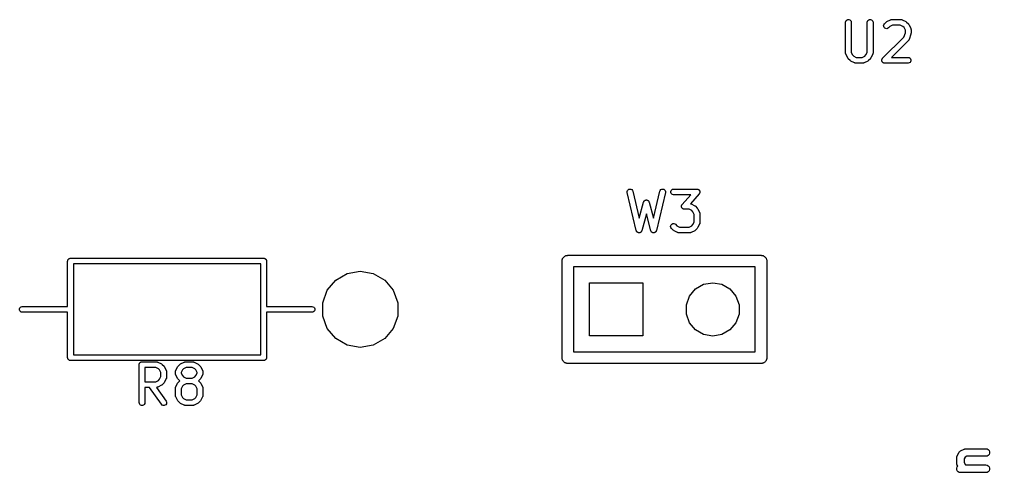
# Model space of a CAD drawing. Extents: x 149.8 to 198.9, y -148.5 to -50.
# Drawn here: x 173.04 to 198.55, y -99.29 to -87.38 of the extents above; entities that cross this region are included whole.
import ezdxf

# ---------------------------------------------------------------- set-up
doc = ezdxf.new("R2010")
doc.units = 0
doc.header["$MEASUREMENT"] = 0
doc.layers.add('BLACK', color=7, linetype='CONTINUOUS')

msp = doc.modelspace()

# ---------------------------------------------------------------- linework, layer by layer
at = {"layer": 'Black'}
for p, q in [((194.763, -87.4524), (194.768, -87.4267)), ((194.763, -88.2619), (194.763, -87.4524)), ((194.768, -87.4267), (194.781, -87.4042)), ((194.781, -87.4042), (194.801, -87.3874)), ((194.801, -87.3874), (194.825, -87.3785)), ((194.825, -87.3785), (194.851, -87.3785)), ((194.851, -87.3785), (194.876, -87.3874)), ((194.876, -87.3874), (194.896, -87.4042)), ((194.896, -87.4042), (194.909, -87.4267)), ((194.909, -87.4267), (194.913, -87.4524)), ((194.913, -87.4524), (194.913, -88.2442)), ((195.335, -87.4524), (195.339, -87.4267)), ((195.335, -88.2442), (195.335, -87.4524)), ((195.339, -87.4267), (195.352, -87.4042)), ((195.352, -87.4042), (195.372, -87.3874)), ((195.372, -87.3874), (195.396, -87.3785)), ((195.396, -87.3785), (195.423, -87.3785)), ((195.423, -87.3785), (195.447, -87.3874)), ((195.447, -87.3874), (195.467, -87.4042)), ((195.467, -87.4042), (195.48, -87.4267)), ((195.48, -87.4267), (195.485, -87.4524)), ((195.485, -87.4524), (195.485, -88.2619)), ((195.763, -87.5411), (195.77, -87.5159)), ((195.77, -87.5159), (195.785, -87.4946)), ((195.785, -87.4946), (195.833, -87.447)), ((195.833, -87.447), (195.843, -87.4401)), ((195.843, -87.4401), (195.852, -87.4329)), ((195.852, -87.4329), (195.947, -87.3853)), ((195.947, -87.3853), (195.952, -87.3841)), ((195.952, -87.3841), (195.955, -87.3819)), ((195.955, -87.3819), (195.964, -87.3804)), ((195.964, -87.3804), (195.972, -87.3779)), ((195.972, -87.3779), (195.977, -87.3781)), ((195.977, -87.3781), (195.981, -87.3774)), ((195.981, -87.3774), (196.219, -87.3774)), ((196.219, -87.3774), (196.223, -87.3781)), ((196.223, -87.3781), (196.228, -87.3779)), ((196.228, -87.3779), (196.236, -87.3804)), ((196.236, -87.3804), (196.245, -87.3819)), ((196.245, -87.3819), (196.248, -87.3841)), ((196.248, -87.3841), (196.253, -87.3853)), ((196.253, -87.3853), (196.348, -87.4329)), ((196.348, -87.4329), (196.357, -87.4401)), ((196.357, -87.4401), (196.367, -87.447)), ((196.367, -87.447), (196.415, -87.4946)), ((196.415, -87.4946), (196.422, -87.5044)), ((196.422, -87.5044), (196.429, -87.5141)), ((196.429, -87.5141), (196.477, -87.6093)), ((195.766, -87.567), (195.763, -87.5411)), ((195.777, -87.5906), (195.766, -87.567)), ((195.795, -87.6091), (195.777, -87.5906)), ((195.819, -87.6201), (195.795, -87.6091)), ((195.845, -87.6223), (195.819, -87.6201)), ((195.87, -87.6156), (195.845, -87.6223)), ((195.891, -87.6007), (195.87, -87.6156)), ((195.93, -87.5616), (195.891, -87.6007)), ((195.999, -87.5274), (195.93, -87.5616)), ((196.201, -87.5274), (195.999, -87.5274)), ((196.27, -87.5616), (196.201, -87.5274)), ((196.3, -87.592), (196.27, -87.5616)), ((196.296, -87.8404), (196.335, -87.7259)), ((196.335, -87.6606), (196.3, -87.592)), ((196.335, -87.7259), (196.335, -87.6606)), ((196.481, -87.7618), (196.433, -87.9047)), ((196.477, -87.6093), (196.478, -87.6135)), ((196.478, -87.6135), (196.48, -87.6172)), ((196.48, -87.6172), (196.482, -87.6259)), ((196.482, -87.7499), (196.481, -87.7618)), ((196.482, -87.6259), (196.484, -87.6343)), ((196.485, -87.7381), (196.482, -87.7499)), ((196.484, -87.6343), (196.484, -87.6386)), ((196.484, -87.6386), (196.485, -87.6429)), ((196.485, -87.6429), (196.485, -87.7381)), ((195.737, -88.3993), (196.296, -87.8404)), ((196.415, -87.934), (195.972, -88.3774)), ((196.417, -87.9304), (196.415, -87.934)), ((196.421, -87.9276), (196.417, -87.9304)), ((196.425, -87.9198), (196.421, -87.9276)), ((196.43, -87.9126), (196.425, -87.9198)), ((196.431, -87.9085), (196.43, -87.9126)), ((196.433, -87.9047), (196.431, -87.9085)), ((194.764, -88.2662), (194.763, -88.2619)), ((194.764, -88.2705), (194.764, -88.2662)), ((194.766, -88.2789), (194.764, -88.2705)), ((194.768, -88.2876), (194.766, -88.2789)), ((194.913, -88.2442), (194.947, -88.3127)), ((195.3, -88.3127), (195.335, -88.2442)), ((195.482, -88.2789), (195.48, -88.2876)), ((195.484, -88.2705), (195.482, -88.2789)), ((195.485, -88.2619), (195.484, -88.2662)), ((195.484, -88.2662), (195.484, -88.2705)), ((194.77, -88.2913), (194.768, -88.2876)), ((194.771, -88.2954), (194.77, -88.2913)), ((194.819, -88.3907), (194.771, -88.2954)), ((194.826, -88.4003), (194.819, -88.3907)), ((194.833, -88.4102), (194.826, -88.4003)), ((194.88, -88.4578), (194.833, -88.4102)), ((194.89, -88.4647), (194.88, -88.4578)), ((194.9, -88.4718), (194.89, -88.4647)), ((194.995, -88.5195), (194.9, -88.4718)), ((194.947, -88.3127), (194.978, -88.3431)), ((194.978, -88.3431), (195.046, -88.3774)), ((194.999, -88.5207), (194.995, -88.5195)), ((195.003, -88.5229), (194.999, -88.5207)), ((195.012, -88.5244), (195.003, -88.5229)), ((195.02, -88.5269), (195.012, -88.5244)), ((195.024, -88.5266), (195.02, -88.5269)), ((195.029, -88.5274), (195.024, -88.5266)), ((195.219, -88.5274), (195.029, -88.5274)), ((195.046, -88.3774), (195.201, -88.3774)), ((195.201, -88.3774), (195.27, -88.3431)), ((195.223, -88.5266), (195.219, -88.5274)), ((195.228, -88.5269), (195.223, -88.5266)), ((195.236, -88.5244), (195.228, -88.5269)), ((195.245, -88.5229), (195.236, -88.5244)), ((195.248, -88.5207), (195.245, -88.5229)), ((195.253, -88.5195), (195.248, -88.5207)), ((195.348, -88.4718), (195.253, -88.5195)), ((195.27, -88.3431), (195.3, -88.3127)), ((195.357, -88.4647), (195.348, -88.4718)), ((195.367, -88.4578), (195.357, -88.4647)), ((195.415, -88.4102), (195.367, -88.4578)), ((195.422, -88.4003), (195.415, -88.4102)), ((195.429, -88.3907), (195.422, -88.4003)), ((195.477, -88.2954), (195.429, -88.3907)), ((195.478, -88.2913), (195.477, -88.2954)), ((195.48, -88.2876), (195.478, -88.2913)), ((195.716, -88.4458), (195.717, -88.4427)), ((195.717, -88.4556), (195.716, -88.4458)), ((195.717, -88.4394), (195.72, -88.4301)), ((195.717, -88.4427), (195.717, -88.4394)), ((195.717, -88.4654), (195.717, -88.4556)), ((195.718, -88.4685), (195.717, -88.4654)), ((195.718, -88.4718), (195.718, -88.4685)), ((195.722, -88.4807), (195.718, -88.4718)), ((195.72, -88.4301), (195.723, -88.4207)), ((195.726, -88.4899), (195.722, -88.4807)), ((195.723, -88.4207), (195.724, -88.418)), ((195.724, -88.418), (195.726, -88.4149)), ((195.726, -88.4149), (195.732, -88.4074)), ((195.728, -88.4924), (195.726, -88.4899)), ((195.729, -88.4954), (195.728, -88.4924)), ((195.736, -88.5023), (195.729, -88.4954)), ((195.732, -88.4074), (195.737, -88.3993)), ((195.742, -88.5098), (195.736, -88.5023)), ((195.745, -88.5115), (195.742, -88.5098)), ((195.747, -88.5138), (195.745, -88.5115)), ((195.756, -88.518), (195.747, -88.5138)), ((195.765, -88.5229), (195.756, -88.518)), ((195.768, -88.5234), (195.765, -88.5229)), ((195.771, -88.5248), (195.768, -88.5234)), ((195.781, -88.5257), (195.771, -88.5248)), ((195.79, -88.5274), (195.781, -88.5257)), ((196.41, -88.5274), (195.79, -88.5274)), ((195.972, -88.3774), (196.41, -88.3774)), ((196.41, -88.3774), (196.435, -88.3819)), ((196.435, -88.5229), (196.41, -88.5274)), ((196.435, -88.3819), (196.458, -88.3949)), ((196.458, -88.5098), (196.435, -88.5229)), ((196.458, -88.3949), (196.474, -88.4149)), ((196.474, -88.4899), (196.458, -88.5098)), ((196.474, -88.4149), (196.483, -88.4394)), ((196.483, -88.4654), (196.474, -88.4899)), ((196.483, -88.4394), (196.483, -88.4654)), ((189.044, -91.8579), (189.065, -91.8435)), ((189.065, -91.8435), (189.091, -91.8375)), ((189.091, -91.8375), (189.117, -91.8405)), ((189.117, -91.8405), (189.14, -91.8522)), ((189.14, -91.8522), (189.158, -91.8711)), ((189.89, -91.8711), (189.908, -91.8522)), ((189.908, -91.8522), (189.931, -91.8405)), ((189.931, -91.8405), (189.957, -91.8375)), ((189.957, -91.8375), (189.982, -91.8435)), ((189.982, -91.8435), (190.004, -91.8579)), ((190.19, -91.8549), (190.212, -91.8419)), ((190.212, -91.8419), (190.238, -91.8374)), ((190.238, -91.8374), (190.857, -91.8374)), ((190.857, -91.8374), (190.864, -91.8387)), ((190.864, -91.8387), (190.872, -91.8388)), ((190.872, -91.8388), (190.877, -91.8409)), ((190.877, -91.8409), (190.883, -91.8419)), ((190.883, -91.8419), (190.889, -91.8456)), ((190.889, -91.8456), (190.896, -91.8482)), ((190.896, -91.8482), (190.9, -91.852)), ((190.9, -91.852), (190.905, -91.8549)), ((189.021, -91.9037), (189.028, -91.8788)), ((189.022, -91.9298), (189.021, -91.9037)), ((189.26, -92.9298), (189.022, -91.9298)), ((189.028, -91.8788), (189.044, -91.8579)), ((189.158, -91.8711), (189.168, -91.895)), ((189.168, -91.895), (189.337, -92.6059)), ((189.71, -92.6059), (189.879, -91.895)), ((190.025, -91.9298), (189.787, -92.9298)), ((189.879, -91.895), (189.89, -91.8711)), ((190.004, -91.8579), (190.019, -91.8788)), ((190.019, -91.8788), (190.027, -91.9037)), ((190.027, -91.9037), (190.025, -91.9298)), ((190.164, -91.8994), (190.173, -91.8749)), ((190.164, -91.9254), (190.164, -91.8994)), ((190.173, -91.9499), (190.164, -91.9254)), ((190.173, -91.8749), (190.19, -91.8549)), ((190.19, -91.9698), (190.173, -91.9499)), ((190.212, -91.9829), (190.19, -91.9698)), ((190.238, -91.9874), (190.212, -91.9829)), ((190.692, -91.9874), (190.238, -91.9874)), ((190.467, -92.2439), (190.692, -91.9874)), ((190.914, -91.9618), (190.686, -92.2218)), ((190.905, -91.8549), (190.91, -91.8605)), ((190.91, -91.8605), (190.916, -91.8654)), ((190.917, -91.9555), (190.914, -91.9618)), ((190.916, -91.8654), (190.918, -91.8704)), ((190.922, -91.9499), (190.917, -91.9555)), ((190.918, -91.8704), (190.922, -91.8749)), ((190.922, -91.8749), (190.925, -91.8818)), ((190.924, -91.9444), (190.922, -91.9499)), ((190.927, -91.9395), (190.924, -91.9444)), ((190.925, -91.8818), (190.928, -91.8882)), ((190.928, -91.9323), (190.927, -91.9395)), ((190.928, -91.8882), (190.929, -91.8939)), ((190.931, -91.9254), (190.928, -91.9323)), ((190.929, -91.8939), (190.931, -91.8994)), ((190.931, -91.8994), (190.931, -91.9067)), ((190.931, -91.9067), (190.932, -91.9139)), ((190.932, -91.9139), (190.931, -91.9196)), ((190.931, -91.9196), (190.931, -91.9254)), ((189.337, -92.6059), (189.451, -92.1788)), ((189.451, -92.1788), (189.454, -92.1727)), ((189.454, -92.1727), (189.456, -92.1663)), ((189.456, -92.1663), (189.46, -92.161)), ((189.46, -92.161), (189.462, -92.1551)), ((189.462, -92.1551), (189.467, -92.1504)), ((189.467, -92.1504), (189.471, -92.145)), ((189.471, -92.145), (189.476, -92.1413)), ((189.476, -92.1413), (189.481, -92.1367)), ((189.481, -92.1367), (189.487, -92.1339)), ((189.487, -92.1339), (189.492, -92.1301)), ((189.492, -92.1301), (189.498, -92.1284)), ((189.498, -92.1284), (189.504, -92.1257)), ((189.504, -92.1257), (189.511, -92.1251)), ((189.511, -92.1251), (189.517, -92.1234)), ((189.517, -92.1234), (189.524, -92.1239)), ((189.524, -92.1239), (189.53, -92.1234)), ((189.53, -92.1234), (189.537, -92.1251)), ((189.537, -92.1251), (189.543, -92.1257)), ((189.543, -92.1257), (189.549, -92.1284)), ((189.549, -92.1284), (189.555, -92.1301)), ((189.555, -92.1301), (189.561, -92.1339)), ((189.561, -92.1339), (189.567, -92.1367)), ((189.567, -92.1367), (189.571, -92.1413)), ((189.571, -92.1413), (189.577, -92.145)), ((189.577, -92.145), (189.581, -92.1504)), ((189.581, -92.1504), (189.585, -92.1551)), ((189.585, -92.1551), (189.588, -92.161)), ((189.588, -92.161), (189.592, -92.1663)), ((189.592, -92.1663), (189.593, -92.1727)), ((189.593, -92.1727), (189.596, -92.1788)), ((189.596, -92.1788), (189.71, -92.6059)), ((190.449, -92.2918), (190.45, -92.2861)), ((190.45, -92.299), (190.449, -92.2918)), ((190.45, -92.2803), (190.452, -92.2734)), ((190.45, -92.2861), (190.45, -92.2803)), ((190.45, -92.3064), (190.45, -92.299)), ((190.452, -92.3118), (190.45, -92.3064)), ((190.452, -92.2734), (190.454, -92.2662)), ((190.453, -92.3175), (190.452, -92.3118)), ((190.456, -92.3239), (190.453, -92.3175)), ((190.454, -92.2662), (190.457, -92.2613)), ((190.459, -92.3308), (190.456, -92.3239)), ((190.457, -92.2613), (190.459, -92.2558)), ((190.459, -92.2558), (190.464, -92.2502)), ((190.463, -92.3353), (190.459, -92.3308)), ((190.465, -92.3403), (190.463, -92.3353)), ((190.464, -92.2502), (190.467, -92.2439)), ((190.471, -92.3452), (190.465, -92.3403)), ((190.476, -92.3508), (190.471, -92.3452)), ((190.481, -92.3537), (190.476, -92.3508)), ((190.485, -92.3575), (190.481, -92.3537)), ((190.492, -92.3601), (190.485, -92.3575)), ((190.498, -92.3638), (190.492, -92.3601)), ((190.504, -92.3648), (190.498, -92.3638)), ((190.686, -92.2218), (190.692, -92.2229)), ((190.692, -92.2229), (190.696, -92.225)), ((190.696, -92.225), (190.7, -92.2263)), ((190.7, -92.2263), (190.795, -92.2739)), ((190.795, -92.2739), (190.805, -92.281)), ((190.805, -92.281), (190.815, -92.2879)), ((190.815, -92.2879), (190.863, -92.3355)), ((190.863, -92.3355), (190.869, -92.3454)), ((190.869, -92.3454), (190.877, -92.355)), ((190.877, -92.355), (190.924, -92.4503)), ((189.524, -92.4892), (189.406, -92.9317)), ((189.642, -92.9317), (189.524, -92.4892)), ((190.509, -92.3669), (190.504, -92.3648)), ((190.517, -92.3671), (190.509, -92.3669)), ((190.524, -92.3683), (190.517, -92.3671)), ((190.649, -92.3683), (190.524, -92.3683)), ((190.717, -92.4026), (190.649, -92.3683)), ((190.748, -92.433), (190.717, -92.4026)), ((190.782, -92.5015), (190.748, -92.433)), ((190.782, -92.7042), (190.782, -92.5015)), ((190.924, -92.4503), (190.925, -92.4544)), ((190.925, -92.4544), (190.928, -92.4582)), ((190.928, -92.4582), (190.929, -92.4668)), ((190.929, -92.4668), (190.932, -92.4752)), ((190.932, -92.4752), (190.931, -92.4795)), ((190.931, -92.4795), (190.932, -92.4838)), ((190.932, -92.4838), (190.932, -92.7219)), ((190.163, -92.8237), (190.166, -92.7977)), ((190.17, -92.8488), (190.163, -92.8237)), ((190.166, -92.7977), (190.177, -92.7741)), ((190.185, -92.8702), (190.17, -92.8488)), ((190.177, -92.7741), (190.195, -92.7557)), ((190.233, -92.9178), (190.185, -92.8702)), ((190.195, -92.7557), (190.219, -92.7447)), ((190.219, -92.7447), (190.245, -92.7424)), ((190.245, -92.7424), (190.27, -92.7492)), ((190.27, -92.7492), (190.291, -92.7641)), ((190.291, -92.7641), (190.33, -92.8031)), ((190.33, -92.8031), (190.399, -92.8374)), ((190.399, -92.8374), (190.649, -92.8374)), ((190.649, -92.8374), (190.717, -92.8031)), ((190.717, -92.8031), (190.748, -92.7727)), ((190.748, -92.7727), (190.782, -92.7042)), ((190.863, -92.8702), (190.815, -92.9178)), ((190.869, -92.8603), (190.863, -92.8702)), ((190.877, -92.8507), (190.869, -92.8603)), ((190.924, -92.7554), (190.877, -92.8507)), ((190.925, -92.7513), (190.924, -92.7554)), ((190.928, -92.7476), (190.925, -92.7513)), ((190.929, -92.7389), (190.928, -92.7476)), ((190.932, -92.7305), (190.929, -92.7389)), ((190.932, -92.7219), (190.931, -92.7262)), ((190.931, -92.7262), (190.932, -92.7305)), ((189.263, -92.9368), (189.26, -92.9298)), ((189.265, -92.9442), (189.263, -92.9368)), ((189.269, -92.9486), (189.265, -92.9442)), ((189.271, -92.9537), (189.269, -92.9486)), ((189.276, -92.9592), (189.271, -92.9537)), ((189.28, -92.9655), (189.276, -92.9592)), ((189.285, -92.9686), (189.28, -92.9655)), ((189.289, -92.9726), (189.285, -92.9686)), ((189.295, -92.976), (189.289, -92.9726)), ((189.302, -92.9804), (189.295, -92.976)), ((189.307, -92.9818), (189.302, -92.9804)), ((189.312, -92.9843), (189.307, -92.9818)), ((189.319, -92.9851), (189.312, -92.9843)), ((189.327, -92.9871), (189.319, -92.9851)), ((189.332, -92.9866), (189.327, -92.9871)), ((189.338, -92.9872), (189.332, -92.9866)), ((189.345, -92.9855), (189.338, -92.9872)), ((189.353, -92.9848), (189.345, -92.9855)), ((189.358, -92.9825), (189.353, -92.9848)), ((189.363, -92.9812), (189.358, -92.9825)), ((189.37, -92.977), (189.363, -92.9812)), ((189.376, -92.9738), (189.37, -92.977)), ((189.38, -92.9699), (189.376, -92.9738)), ((189.385, -92.9669), (189.38, -92.9699)), ((189.389, -92.9607), (189.385, -92.9669)), ((189.395, -92.9553), (189.389, -92.9607)), ((189.397, -92.9504), (189.395, -92.9553)), ((189.4, -92.946), (189.397, -92.9504)), ((189.403, -92.9386), (189.4, -92.946)), ((189.406, -92.9317), (189.403, -92.9386)), ((189.645, -92.9386), (189.642, -92.9317)), ((189.647, -92.946), (189.645, -92.9386)), ((189.65, -92.9504), (189.647, -92.946)), ((189.653, -92.9553), (189.65, -92.9504)), ((189.658, -92.9607), (189.653, -92.9553)), ((189.663, -92.9669), (189.658, -92.9607)), ((189.667, -92.9699), (189.663, -92.9669)), ((189.671, -92.9738), (189.667, -92.9699)), ((189.678, -92.977), (189.671, -92.9738)), ((189.685, -92.9812), (189.678, -92.977)), ((189.69, -92.9825), (189.685, -92.9812)), ((189.695, -92.9848), (189.69, -92.9825)), ((189.702, -92.9855), (189.695, -92.9848)), ((189.71, -92.9872), (189.702, -92.9855)), ((189.715, -92.9866), (189.71, -92.9872)), ((189.721, -92.9871), (189.715, -92.9866)), ((189.728, -92.9851), (189.721, -92.9871)), ((189.736, -92.9843), (189.728, -92.9851)), ((189.741, -92.9818), (189.736, -92.9843)), ((189.746, -92.9804), (189.741, -92.9818)), ((189.752, -92.976), (189.746, -92.9804)), ((189.759, -92.9726), (189.752, -92.976)), ((189.763, -92.9686), (189.759, -92.9726)), ((189.767, -92.9655), (189.763, -92.9686)), ((189.772, -92.9592), (189.767, -92.9655)), ((189.777, -92.9537), (189.772, -92.9592)), ((189.779, -92.9486), (189.777, -92.9537)), ((189.782, -92.9442), (189.779, -92.9486)), ((189.784, -92.9368), (189.782, -92.9442)), ((189.787, -92.9298), (189.784, -92.9368)), ((190.243, -92.9247), (190.233, -92.9178)), ((190.252, -92.9318), (190.243, -92.9247)), ((190.347, -92.9795), (190.252, -92.9318)), ((190.352, -92.9807), (190.347, -92.9795)), ((190.355, -92.9829), (190.352, -92.9807)), ((190.364, -92.9844), (190.355, -92.9829)), ((190.372, -92.9869), (190.364, -92.9844)), ((190.377, -92.9866), (190.372, -92.9869)), ((190.381, -92.9874), (190.377, -92.9866)), ((190.667, -92.9874), (190.381, -92.9874)), ((190.671, -92.9866), (190.667, -92.9874)), ((190.675, -92.9869), (190.671, -92.9866)), ((190.684, -92.9844), (190.675, -92.9869)), ((190.692, -92.9829), (190.684, -92.9844)), ((190.696, -92.9807), (190.692, -92.9829)), ((190.7, -92.9795), (190.696, -92.9807)), ((190.795, -92.9318), (190.7, -92.9795)), ((190.805, -92.9247), (190.795, -92.9318)), ((190.815, -92.9178), (190.805, -92.9247)), ((187.337, -93.6436), (187.343, -93.632)), ((187.343, -93.632), (187.353, -93.6235)), ((187.353, -93.6235), (187.362, -93.6133)), ((187.362, -93.6133), (187.374, -93.6066)), ((187.374, -93.6066), (187.384, -93.598)), ((187.384, -93.598), (187.396, -93.5935)), ((187.396, -93.5935), (187.408, -93.5868)), ((187.408, -93.5868), (187.421, -93.5845)), ((187.421, -93.5845), (187.434, -93.5799)), ((187.434, -93.5799), (187.447, -93.5799)), ((187.447, -93.5799), (187.46, -93.5776)), ((187.46, -93.5776), (192.54, -93.5776)), ((192.54, -93.5776), (192.553, -93.5799)), ((192.553, -93.5799), (192.566, -93.5799)), ((192.566, -93.5799), (192.579, -93.5845)), ((192.579, -93.5845), (192.592, -93.5868)), ((192.592, -93.5868), (192.604, -93.5935)), ((192.604, -93.5935), (192.616, -93.598)), ((192.616, -93.598), (192.626, -93.6066)), ((192.626, -93.6066), (192.638, -93.6133)), ((192.638, -93.6133), (192.647, -93.6235)), ((192.647, -93.6235), (192.657, -93.632)), ((192.657, -93.632), (192.663, -93.6436)), ((174.305, -93.73), (174.306, -93.7235)), ((174.305, -94.925), (174.305, -93.73)), ((174.306, -93.717), (174.308, -93.7108)), ((174.306, -93.7235), (174.306, -93.717)), ((174.308, -93.7108), (174.31, -93.7043)), ((174.31, -93.7043), (174.313, -93.6987)), ((174.313, -93.6987), (174.315, -93.6925)), ((174.315, -93.6925), (174.319, -93.6875)), ((174.319, -93.6875), (174.323, -93.6818)), ((174.323, -93.6818), (174.328, -93.6776)), ((174.328, -93.6776), (174.332, -93.6725)), ((174.332, -93.6725), (174.337, -93.6693)), ((174.337, -93.6693), (174.343, -93.665)), ((174.343, -93.665), (174.349, -93.6628)), ((174.349, -93.6628), (174.354, -93.6595)), ((174.354, -93.6595), (174.361, -93.6584)), ((174.361, -93.6584), (174.367, -93.6561)), ((174.367, -93.6561), (174.374, -93.6561)), ((174.374, -93.6561), (174.38, -93.655)), ((174.38, -93.655), (179.46, -93.655)), ((174.455, -93.805), (174.455, -96.195)), ((179.385, -93.805), (174.455, -93.805)), ((179.385, -96.195), (179.385, -93.805)), ((179.46, -93.655), (179.466, -93.6561)), ((179.466, -93.6561), (179.473, -93.6561)), ((179.473, -93.6561), (179.479, -93.6584)), ((179.479, -93.6584), (179.486, -93.6595)), ((179.486, -93.6595), (179.491, -93.6628)), ((179.491, -93.6628), (179.498, -93.665)), ((179.498, -93.665), (179.503, -93.6693)), ((179.503, -93.6693), (179.508, -93.6725)), ((179.508, -93.6725), (179.512, -93.6776)), ((179.512, -93.6776), (179.517, -93.6818)), ((179.517, -93.6818), (179.521, -93.6875)), ((179.521, -93.6875), (179.525, -93.6925)), ((179.525, -93.6925), (179.527, -93.6987)), ((179.527, -93.6987), (179.53, -93.7043)), ((179.53, -93.7043), (179.532, -93.7108)), ((179.532, -93.7108), (179.534, -93.717)), ((179.534, -93.717), (179.534, -93.7235)), ((179.534, -93.7235), (179.535, -93.73)), ((179.535, -93.73), (179.535, -94.925)), ((187.308, -93.73), (187.31, -93.7169)), ((187.308, -96.27), (187.308, -93.73)), ((187.31, -93.7035), (187.314, -93.691)), ((187.31, -93.7169), (187.31, -93.7035)), ((187.314, -93.691), (187.317, -93.6779)), ((187.317, -93.6779), (187.323, -93.6663)), ((187.323, -93.6663), (187.328, -93.6538)), ((187.328, -93.6538), (187.337, -93.6436)), ((187.612, -93.8824), (187.612, -96.1176)), ((192.388, -93.8824), (187.612, -93.8824)), ((192.388, -96.1176), (192.388, -93.8824)), ((192.663, -93.6436), (192.672, -93.6538)), ((192.672, -93.6538), (192.677, -93.6663)), ((192.677, -93.6663), (192.683, -93.6779)), ((192.683, -93.6779), (192.686, -93.691)), ((192.686, -93.691), (192.69, -93.7035)), ((192.69, -93.7035), (192.69, -93.7169)), ((192.69, -93.7169), (192.692, -93.73)), ((192.692, -93.73), (192.692, -96.27)), ((181.355, -94.2314), (181.657, -94.0572)), ((181.657, -94.0572), (182, -93.9967)), ((182, -93.9967), (182.343, -94.0572)), ((182.343, -94.0572), (182.645, -94.2314)), ((181.131, -94.4983), (181.355, -94.2314)), ((182.645, -94.2314), (182.869, -94.4983)), ((188.031, -95.6985), (188.031, -94.3015)), ((188.031, -94.3015), (189.428, -94.3015)), ((189.428, -94.3015), (189.428, -95.6985)), ((190.819, -94.4629), (191.03, -94.3411)), ((191.03, -94.3411), (191.27, -94.2988)), ((191.27, -94.2988), (191.51, -94.3411)), ((191.51, -94.3411), (191.721, -94.4629)), ((181.012, -94.8258), (181.131, -94.4983)), ((182.869, -94.4983), (182.988, -94.8258)), ((190.579, -94.8782), (190.663, -94.6494)), ((190.663, -94.6494), (190.819, -94.4629)), ((191.721, -94.4629), (191.877, -94.6494)), ((191.877, -94.6494), (191.961, -94.8782)), ((181.012, -95.1742), (181.012, -94.8258)), ((182.988, -94.8258), (182.988, -95.1742)), ((190.579, -95.1218), (190.579, -94.8782)), ((191.961, -94.8782), (191.961, -95.1218)), ((173.036, -94.987), (173.045, -94.9625)), ((173.036, -95.013), (173.036, -94.987)), ((173.045, -95.0375), (173.036, -95.013)), ((173.045, -94.9625), (173.062, -94.9425)), ((173.062, -95.0575), (173.045, -95.0375)), ((173.062, -94.9425), (173.084, -94.9295)), ((173.084, -95.0705), (173.062, -95.0575)), ((173.084, -94.9295), (173.11, -94.925)), ((173.11, -95.075), (173.084, -95.0705)), ((173.11, -94.925), (174.305, -94.925)), ((174.305, -95.075), (173.11, -95.075)), ((174.305, -96.27), (174.305, -95.075)), ((179.535, -94.925), (180.73, -94.925)), ((180.73, -95.075), (179.535, -95.075)), ((179.535, -95.075), (179.535, -96.27)), ((180.73, -94.925), (180.756, -94.9295)), ((180.756, -95.0705), (180.73, -95.075)), ((180.756, -94.9295), (180.778, -94.9425)), ((180.778, -95.0575), (180.756, -95.0705)), ((180.778, -94.9425), (180.795, -94.9625)), ((180.795, -95.0375), (180.778, -95.0575)), ((180.795, -94.9625), (180.804, -94.987)), ((180.804, -95.013), (180.795, -95.0375)), ((180.804, -94.987), (180.804, -95.013)), ((190.663, -95.3506), (190.579, -95.1218)), ((191.961, -95.1218), (191.877, -95.3506)), ((181.131, -95.5017), (181.012, -95.1742)), ((182.988, -95.1742), (182.869, -95.5017)), ((190.819, -95.5371), (190.663, -95.3506)), ((191.877, -95.3506), (191.721, -95.5371)), ((181.355, -95.7686), (181.131, -95.5017)), ((182.869, -95.5017), (182.645, -95.7686)), ((191.03, -95.6589), (190.819, -95.5371)), ((191.27, -95.7012), (191.03, -95.6589)), ((191.51, -95.6589), (191.27, -95.7012)), ((191.721, -95.5371), (191.51, -95.6589)), ((181.657, -95.9428), (181.355, -95.7686)), ((182.645, -95.7686), (182.343, -95.9428)), ((189.428, -95.6985), (188.031, -95.6985)), ((182, -96.0033), (181.657, -95.9428)), ((182.343, -95.9428), (182, -96.0033)), ((187.612, -96.1176), (192.388, -96.1176)), ((174.306, -96.2765), (174.305, -96.27)), ((174.306, -96.283), (174.306, -96.2765)), ((174.308, -96.2892), (174.306, -96.283)), ((174.31, -96.2957), (174.308, -96.2892)), ((174.313, -96.3013), (174.31, -96.2957)), ((174.315, -96.3075), (174.313, -96.3013)), ((174.319, -96.3125), (174.315, -96.3075)), ((174.323, -96.3182), (174.319, -96.3125)), ((174.328, -96.3224), (174.323, -96.3182)), ((174.332, -96.3275), (174.328, -96.3224)), ((174.337, -96.3307), (174.332, -96.3275)), ((174.343, -96.335), (174.337, -96.3307)), ((174.349, -96.3372), (174.343, -96.335)), ((174.354, -96.3405), (174.349, -96.3372)), ((174.361, -96.3416), (174.354, -96.3405)), ((174.367, -96.3439), (174.361, -96.3416)), ((174.374, -96.3439), (174.367, -96.3439)), ((174.38, -96.345), (174.374, -96.3439)), ((179.46, -96.345), (174.38, -96.345)), ((174.455, -96.195), (179.385, -96.195)), ((176.187, -96.4524), (176.188, -96.4459)), ((176.188, -96.4394), (176.19, -96.4332)), ((176.188, -96.4459), (176.188, -96.4394)), ((176.19, -96.4332), (176.191, -96.4267)), ((176.191, -96.4267), (176.195, -96.421)), ((176.195, -96.421), (176.197, -96.4149)), ((176.197, -96.4149), (176.201, -96.4099)), ((176.201, -96.4099), (176.204, -96.4042)), ((176.204, -96.4042), (176.209, -96.4)), ((176.209, -96.4), (176.214, -96.3949)), ((176.214, -96.3949), (176.219, -96.3916)), ((176.219, -96.3916), (176.224, -96.3874)), ((176.224, -96.3874), (176.231, -96.3852)), ((176.231, -96.3852), (176.236, -96.3819)), ((176.236, -96.3819), (176.243, -96.3808)), ((176.243, -96.3808), (176.249, -96.3785)), ((176.249, -96.3785), (176.255, -96.3785)), ((176.255, -96.3785), (176.262, -96.3774)), ((176.262, -96.3774), (176.643, -96.3774)), ((176.643, -96.3774), (176.647, -96.3781)), ((176.647, -96.3781), (176.651, -96.3779)), ((176.651, -96.3779), (176.66, -96.3804)), ((176.66, -96.3804), (176.669, -96.3819)), ((176.669, -96.3819), (176.672, -96.3841)), ((176.672, -96.3841), (176.676, -96.3853)), ((176.676, -96.3853), (176.772, -96.4329)), ((176.772, -96.4329), (176.781, -96.4401)), ((176.781, -96.4401), (176.791, -96.447)), ((177.256, -96.447), (177.266, -96.4401)), ((177.266, -96.4401), (177.276, -96.4329)), ((177.276, -96.4329), (177.371, -96.3853)), ((177.371, -96.3853), (177.375, -96.3841)), ((177.375, -96.3841), (177.379, -96.3819)), ((177.379, -96.3819), (177.388, -96.3804)), ((177.388, -96.3804), (177.396, -96.3779)), ((177.396, -96.3779), (177.401, -96.3781)), ((177.401, -96.3781), (177.405, -96.3774)), ((177.405, -96.3774), (177.595, -96.3774)), ((177.595, -96.3774), (177.599, -96.3781)), ((177.599, -96.3781), (177.604, -96.3779)), ((177.604, -96.3779), (177.612, -96.3804)), ((177.612, -96.3804), (177.621, -96.3819)), ((177.621, -96.3819), (177.625, -96.3841)), ((177.625, -96.3841), (177.629, -96.3853)), ((177.629, -96.3853), (177.724, -96.4329)), ((177.724, -96.4329), (177.734, -96.4401)), ((177.734, -96.4401), (177.744, -96.447)), ((179.466, -96.3439), (179.46, -96.345)), ((179.473, -96.3439), (179.466, -96.3439)), ((179.479, -96.3416), (179.473, -96.3439)), ((179.486, -96.3405), (179.479, -96.3416)), ((179.491, -96.3372), (179.486, -96.3405)), ((179.498, -96.335), (179.491, -96.3372)), ((179.503, -96.3307), (179.498, -96.335)), ((179.508, -96.3275), (179.503, -96.3307)), ((179.512, -96.3224), (179.508, -96.3275)), ((179.517, -96.3182), (179.512, -96.3224)), ((179.521, -96.3125), (179.517, -96.3182)), ((179.525, -96.3075), (179.521, -96.3125)), ((179.527, -96.3013), (179.525, -96.3075)), ((179.53, -96.2957), (179.527, -96.3013)), ((179.532, -96.2892), (179.53, -96.2957)), ((179.534, -96.283), (179.532, -96.2892)), ((179.535, -96.27), (179.534, -96.2765)), ((179.534, -96.2765), (179.534, -96.283)), ((187.31, -96.2831), (187.308, -96.27)), ((187.31, -96.2965), (187.31, -96.2831)), ((187.314, -96.309), (187.31, -96.2965)), ((187.317, -96.3221), (187.314, -96.309)), ((187.323, -96.3337), (187.317, -96.3221)), ((187.328, -96.3462), (187.323, -96.3337)), ((187.337, -96.3564), (187.328, -96.3462)), ((187.343, -96.368), (187.337, -96.3564)), ((187.353, -96.3765), (187.343, -96.368)), ((187.362, -96.3867), (187.353, -96.3765)), ((187.374, -96.3934), (187.362, -96.3867)), ((187.384, -96.402), (187.374, -96.3934)), ((187.396, -96.4065), (187.384, -96.402)), ((187.408, -96.4132), (187.396, -96.4065)), ((187.421, -96.4155), (187.408, -96.4132)), ((187.434, -96.4201), (187.421, -96.4155)), ((187.447, -96.4201), (187.434, -96.4201)), ((187.46, -96.4224), (187.447, -96.4201)), ((192.54, -96.4224), (187.46, -96.4224)), ((192.553, -96.4201), (192.54, -96.4224)), ((192.566, -96.4201), (192.553, -96.4201)), ((192.579, -96.4155), (192.566, -96.4201)), ((192.592, -96.4132), (192.579, -96.4155)), ((192.604, -96.4065), (192.592, -96.4132)), ((192.616, -96.402), (192.604, -96.4065)), ((192.626, -96.3934), (192.616, -96.402)), ((192.638, -96.3867), (192.626, -96.3934)), ((192.647, -96.3765), (192.638, -96.3867)), ((192.657, -96.368), (192.647, -96.3765)), ((192.663, -96.3564), (192.657, -96.368)), ((192.672, -96.3462), (192.663, -96.3564)), ((192.677, -96.3337), (192.672, -96.3462)), ((192.683, -96.3221), (192.677, -96.3337)), ((192.686, -96.309), (192.683, -96.3221)), ((192.69, -96.2965), (192.686, -96.309)), ((192.692, -96.27), (192.69, -96.2831)), ((192.69, -96.2831), (192.69, -96.2965)), ((176.187, -97.4524), (176.187, -96.4524)), ((176.337, -96.5274), (176.337, -96.9012)), ((176.625, -96.5274), (176.337, -96.5274)), ((176.694, -96.5616), (176.625, -96.5274)), ((176.724, -96.592), (176.694, -96.5616)), ((176.758, -96.6606), (176.724, -96.592)), ((176.758, -96.768), (176.758, -96.6606)), ((176.791, -96.447), (176.839, -96.4946)), ((176.839, -96.4946), (176.846, -96.5044)), ((176.846, -96.5044), (176.853, -96.5141)), ((176.853, -96.5141), (176.9, -96.6093)), ((176.9, -96.6093), (176.902, -96.6135)), ((176.902, -96.6135), (176.904, -96.6172)), ((176.904, -96.6172), (176.905, -96.6259)), ((176.905, -96.6259), (176.908, -96.6343)), ((176.908, -96.6343), (176.908, -96.6386)), ((176.908, -96.6386), (176.908, -96.6429)), ((176.908, -96.6429), (176.908, -96.7857)), ((177.139, -96.6429), (177.14, -96.6386)), ((177.139, -96.6905), (177.139, -96.6429)), ((177.14, -96.6947), (177.139, -96.6905)), ((177.14, -96.6343), (177.142, -96.6259)), ((177.14, -96.6386), (177.14, -96.6343)), ((177.14, -96.699), (177.14, -96.6947)), ((177.142, -96.7075), (177.14, -96.699)), ((177.142, -96.6259), (177.144, -96.6172)), ((177.144, -96.6172), (177.146, -96.6135)), ((177.146, -96.6135), (177.147, -96.6093)), ((177.147, -96.6093), (177.195, -96.5141)), ((177.195, -96.5141), (177.202, -96.5044)), ((177.202, -96.5044), (177.209, -96.4946)), ((177.209, -96.4946), (177.256, -96.447)), ((177.324, -96.592), (177.289, -96.6606)), ((177.289, -96.6606), (177.289, -96.6728)), ((177.289, -96.6728), (177.324, -96.7413)), ((177.354, -96.5616), (177.324, -96.592)), ((177.422, -96.5274), (177.354, -96.5616)), ((177.578, -96.5274), (177.422, -96.5274)), ((177.646, -96.5616), (177.578, -96.5274)), ((177.676, -96.592), (177.646, -96.5616)), ((177.711, -96.6606), (177.676, -96.592)), ((177.676, -96.7413), (177.711, -96.6728)), ((177.711, -96.6728), (177.711, -96.6606)), ((177.744, -96.447), (177.791, -96.4946)), ((177.791, -96.4946), (177.798, -96.5044)), ((177.798, -96.5044), (177.805, -96.5141)), ((177.805, -96.5141), (177.853, -96.6093)), ((177.853, -96.6093), (177.854, -96.6135)), ((177.854, -96.6135), (177.856, -96.6172)), ((177.856, -96.6172), (177.858, -96.6259)), ((177.858, -96.6259), (177.86, -96.6343)), ((177.86, -96.6991), (177.858, -96.7075)), ((177.86, -96.6343), (177.86, -96.6386)), ((177.86, -96.6386), (177.861, -96.6429)), ((177.861, -96.6905), (177.86, -96.6947)), ((177.86, -96.6947), (177.86, -96.6991)), ((177.861, -96.6429), (177.861, -96.6905)), ((176.337, -96.9012), (176.625, -96.9012)), ((176.625, -96.9012), (176.694, -96.8669)), ((176.694, -96.8669), (176.724, -96.8365)), ((176.724, -96.8365), (176.758, -96.768)), ((176.839, -96.934), (176.791, -96.9816)), ((176.846, -96.9242), (176.839, -96.934)), ((176.853, -96.9145), (176.846, -96.9242)), ((176.9, -96.8193), (176.853, -96.9145)), ((176.902, -96.8151), (176.9, -96.8193)), ((176.904, -96.8114), (176.902, -96.8151)), ((176.905, -96.8027), (176.904, -96.8114)), ((176.908, -96.7943), (176.905, -96.8027)), ((176.908, -96.7857), (176.908, -96.79)), ((176.908, -96.79), (176.908, -96.7943)), ((177.144, -96.7161), (177.142, -96.7075)), ((177.146, -96.7199), (177.144, -96.7161)), ((177.147, -96.724), (177.146, -96.7199)), ((177.195, -96.8193), (177.147, -96.724)), ((177.147, -97.0379), (177.195, -96.9426)), ((177.202, -96.8289), (177.195, -96.8193)), ((177.195, -96.9426), (177.202, -96.933)), ((177.209, -96.8387), (177.202, -96.8289)), ((177.202, -96.933), (177.209, -96.9232)), ((177.251, -96.881), (177.209, -96.8387)), ((177.209, -96.9232), (177.251, -96.881)), ((177.324, -96.7413), (177.354, -96.7717)), ((177.354, -96.7717), (177.422, -96.806)), ((177.422, -96.956), (177.354, -96.9902)), ((177.422, -96.806), (177.578, -96.806)), ((177.578, -96.956), (177.422, -96.956)), ((177.578, -96.806), (177.646, -96.7717)), ((177.646, -96.9902), (177.578, -96.956)), ((177.646, -96.7717), (177.676, -96.7413)), ((177.791, -96.8387), (177.749, -96.881)), ((177.749, -96.881), (177.791, -96.9232)), ((177.798, -96.8289), (177.791, -96.8387)), ((177.791, -96.9232), (177.798, -96.933)), ((177.805, -96.8193), (177.798, -96.8289)), ((177.798, -96.933), (177.805, -96.9426)), ((177.853, -96.724), (177.805, -96.8193)), ((177.805, -96.9426), (177.853, -97.0379)), ((177.854, -96.7199), (177.853, -96.724)), ((177.856, -96.7161), (177.854, -96.7199)), ((177.858, -96.7075), (177.856, -96.7161)), ((176.461, -97.0512), (176.337, -97.0512)), ((176.337, -97.0512), (176.337, -97.4524)), ((176.772, -97.4954), (176.461, -97.0512)), ((176.647, -97.0504), (176.644, -97.051)), ((176.644, -97.051), (176.895, -97.4094)), ((176.651, -97.0507), (176.647, -97.0504)), ((176.66, -97.0482), (176.651, -97.0507)), ((176.669, -97.0467), (176.66, -97.0482)), ((176.672, -97.0445), (176.669, -97.0467)), ((176.676, -97.0433), (176.672, -97.0445)), ((176.772, -96.9957), (176.676, -97.0433)), ((176.781, -96.9885), (176.772, -96.9957)), ((176.791, -96.9816), (176.781, -96.9885)), ((177.139, -97.0714), (177.14, -97.0672)), ((177.139, -97.2619), (177.139, -97.0714)), ((177.14, -97.0629), (177.142, -97.0544)), ((177.14, -97.0672), (177.14, -97.0629)), ((177.142, -97.0544), (177.144, -97.0458)), ((177.144, -97.0458), (177.146, -97.042)), ((177.146, -97.042), (177.147, -97.0379)), ((177.324, -97.0206), (177.289, -97.0891)), ((177.289, -97.0891), (177.289, -97.2442)), ((177.354, -96.9902), (177.324, -97.0206)), ((177.676, -97.0206), (177.646, -96.9902)), ((177.711, -97.0891), (177.676, -97.0206)), ((177.711, -97.2442), (177.711, -97.0891)), ((177.853, -97.0379), (177.854, -97.042)), ((177.854, -97.042), (177.856, -97.0458)), ((177.856, -97.0458), (177.858, -97.0544)), ((177.858, -97.0544), (177.86, -97.0629)), ((177.86, -97.0629), (177.86, -97.0672)), ((177.86, -97.0672), (177.861, -97.0714)), ((177.861, -97.0714), (177.861, -97.2619)), ((176.191, -97.478), (176.187, -97.4524)), ((176.337, -97.4524), (176.332, -97.478)), ((176.895, -97.4094), (176.906, -97.433)), ((176.908, -97.4589), (176.901, -97.4841)), ((176.906, -97.433), (176.908, -97.4589)), ((177.14, -97.2662), (177.139, -97.2619)), ((177.14, -97.2705), (177.14, -97.2662)), ((177.142, -97.2789), (177.14, -97.2705)), ((177.144, -97.2876), (177.142, -97.2789)), ((177.146, -97.2913), (177.144, -97.2876)), ((177.147, -97.2954), (177.146, -97.2913)), ((177.195, -97.3907), (177.147, -97.2954)), ((177.202, -97.4003), (177.195, -97.3907)), ((177.209, -97.4102), (177.202, -97.4003)), ((177.256, -97.4578), (177.209, -97.4102)), ((177.266, -97.4647), (177.256, -97.4578)), ((177.276, -97.4718), (177.266, -97.4647)), ((177.289, -97.2442), (177.324, -97.3127)), ((177.324, -97.3127), (177.354, -97.3431)), ((177.354, -97.3431), (177.422, -97.3774)), ((177.422, -97.3774), (177.578, -97.3774)), ((177.578, -97.3774), (177.646, -97.3431)), ((177.646, -97.3431), (177.676, -97.3127)), ((177.676, -97.3127), (177.711, -97.2442)), ((177.734, -97.4647), (177.724, -97.4718)), ((177.744, -97.4578), (177.734, -97.4647)), ((177.791, -97.4102), (177.744, -97.4578)), ((177.798, -97.4003), (177.791, -97.4102)), ((177.805, -97.3907), (177.798, -97.4003)), ((177.853, -97.2954), (177.805, -97.3907)), ((177.854, -97.2913), (177.853, -97.2954)), ((177.856, -97.2876), (177.854, -97.2913)), ((177.858, -97.2789), (177.856, -97.2876)), ((177.86, -97.2705), (177.858, -97.2789)), ((177.861, -97.2619), (177.86, -97.2662)), ((177.86, -97.2662), (177.86, -97.2705)), ((176.204, -97.5006), (176.191, -97.478)), ((176.224, -97.5173), (176.204, -97.5006)), ((176.249, -97.5262), (176.224, -97.5173)), ((176.275, -97.5262), (176.249, -97.5262)), ((176.299, -97.5173), (176.275, -97.5262)), ((176.319, -97.5006), (176.299, -97.5173)), ((176.332, -97.478), (176.319, -97.5006)), ((176.79, -97.5138), (176.772, -97.4954)), ((176.814, -97.5248), (176.79, -97.5138)), ((176.84, -97.5271), (176.814, -97.5248)), ((176.865, -97.5204), (176.84, -97.5271)), ((176.886, -97.5054), (176.865, -97.5204)), ((176.901, -97.4841), (176.886, -97.5054)), ((177.371, -97.5195), (177.276, -97.4718)), ((177.375, -97.5207), (177.371, -97.5195)), ((177.379, -97.5229), (177.375, -97.5207)), ((177.388, -97.5244), (177.379, -97.5229)), ((177.396, -97.5269), (177.388, -97.5244)), ((177.401, -97.5266), (177.396, -97.5269)), ((177.405, -97.5274), (177.401, -97.5266)), ((177.595, -97.5274), (177.405, -97.5274)), ((177.599, -97.5266), (177.595, -97.5274)), ((177.604, -97.5269), (177.599, -97.5266)), ((177.612, -97.5244), (177.604, -97.5269)), ((177.621, -97.5229), (177.612, -97.5244)), ((177.625, -97.5207), (177.621, -97.5229)), ((177.629, -97.5195), (177.625, -97.5207)), ((177.724, -97.4718), (177.629, -97.5195)), ((197.753, -98.753), (197.761, -98.7408)), ((197.761, -98.7408), (197.763, -98.7391)), ((197.763, -98.7391), (197.765, -98.7369)), ((197.765, -98.7369), (197.777, -98.7288)), ((197.777, -98.7288), (197.789, -98.7201)), ((197.789, -98.7201), (197.884, -98.6725)), ((197.884, -98.6725), (197.889, -98.6708)), ((197.889, -98.6708), (197.894, -98.6679)), ((197.894, -98.6679), (197.906, -98.6659)), ((197.906, -98.6659), (197.917, -98.6626)), ((197.917, -98.6626), (197.923, -98.6629)), ((197.923, -98.6629), (197.929, -98.6619)), ((197.929, -98.6619), (198.452, -98.6619)), ((198.452, -98.6619), (198.487, -98.6679)), ((198.487, -98.6679), (198.517, -98.6853)), ((198.517, -98.6853), (198.539, -98.7119)), ((198.539, -98.7119), (198.551, -98.7445)), ((197.686, -98.8933), (197.69, -98.8821)), ((197.687, -98.8991), (197.686, -98.8933)), ((197.686, -98.9048), (197.687, -98.8991)), ((197.686, -99.0476), (197.686, -98.9048)), ((197.69, -98.8821), (197.692, -98.8706)), ((197.692, -98.8706), (197.695, -98.8656)), ((197.695, -98.8656), (197.696, -98.86)), ((197.696, -98.86), (197.744, -98.7648)), ((197.744, -98.7648), (197.753, -98.753)), ((197.908, -98.8841), (197.886, -98.9284)), ((197.886, -98.9284), (197.886, -99.024)), ((197.952, -98.8619), (197.908, -98.8841)), ((198.452, -98.8619), (197.952, -98.8619)), ((198.487, -98.8559), (198.452, -98.8619)), ((198.517, -98.8385), (198.487, -98.8559)), ((198.539, -98.8119), (198.517, -98.8385)), ((198.551, -98.7793), (198.539, -98.8119)), ((198.551, -98.7445), (198.551, -98.7793)), ((197.687, -99.0533), (197.686, -99.0476)), ((197.686, -99.0591), (197.687, -99.0533)), ((197.69, -99.0703), (197.686, -99.0591)), ((197.687, -99.1731), (197.699, -99.1405)), ((197.687, -99.2078), (197.687, -99.1731)), ((197.699, -99.2405), (197.687, -99.2078)), ((197.692, -99.0818), (197.69, -99.0703)), ((197.695, -99.0868), (197.692, -99.0818)), ((197.696, -99.0923), (197.695, -99.0868)), ((197.712, -99.1246), (197.696, -99.0923)), ((197.699, -99.1405), (197.712, -99.1246)), ((197.721, -99.2671), (197.699, -99.2405)), ((197.886, -99.024), (197.916, -99.0836)), ((197.916, -99.0836), (197.922, -99.0905)), ((197.922, -99.0905), (198.452, -99.0905)), ((198.452, -99.0905), (198.487, -99.0965)), ((198.487, -99.0965), (198.517, -99.1139)), ((198.517, -99.1139), (198.539, -99.1405)), ((198.539, -99.2405), (198.517, -99.2671)), ((198.539, -99.1405), (198.551, -99.1731)), ((198.551, -99.2078), (198.539, -99.2405)), ((198.551, -99.1731), (198.551, -99.2078)), ((197.752, -99.2844), (197.721, -99.2671)), ((197.786, -99.2905), (197.752, -99.2844)), ((198.452, -99.2905), (197.786, -99.2905)), ((198.487, -99.2844), (198.452, -99.2905)), ((198.517, -99.2671), (198.487, -99.2844))]:
    msp.add_line(p, q, dxfattribs=at)

doc.saveas('drawing.dxf')
